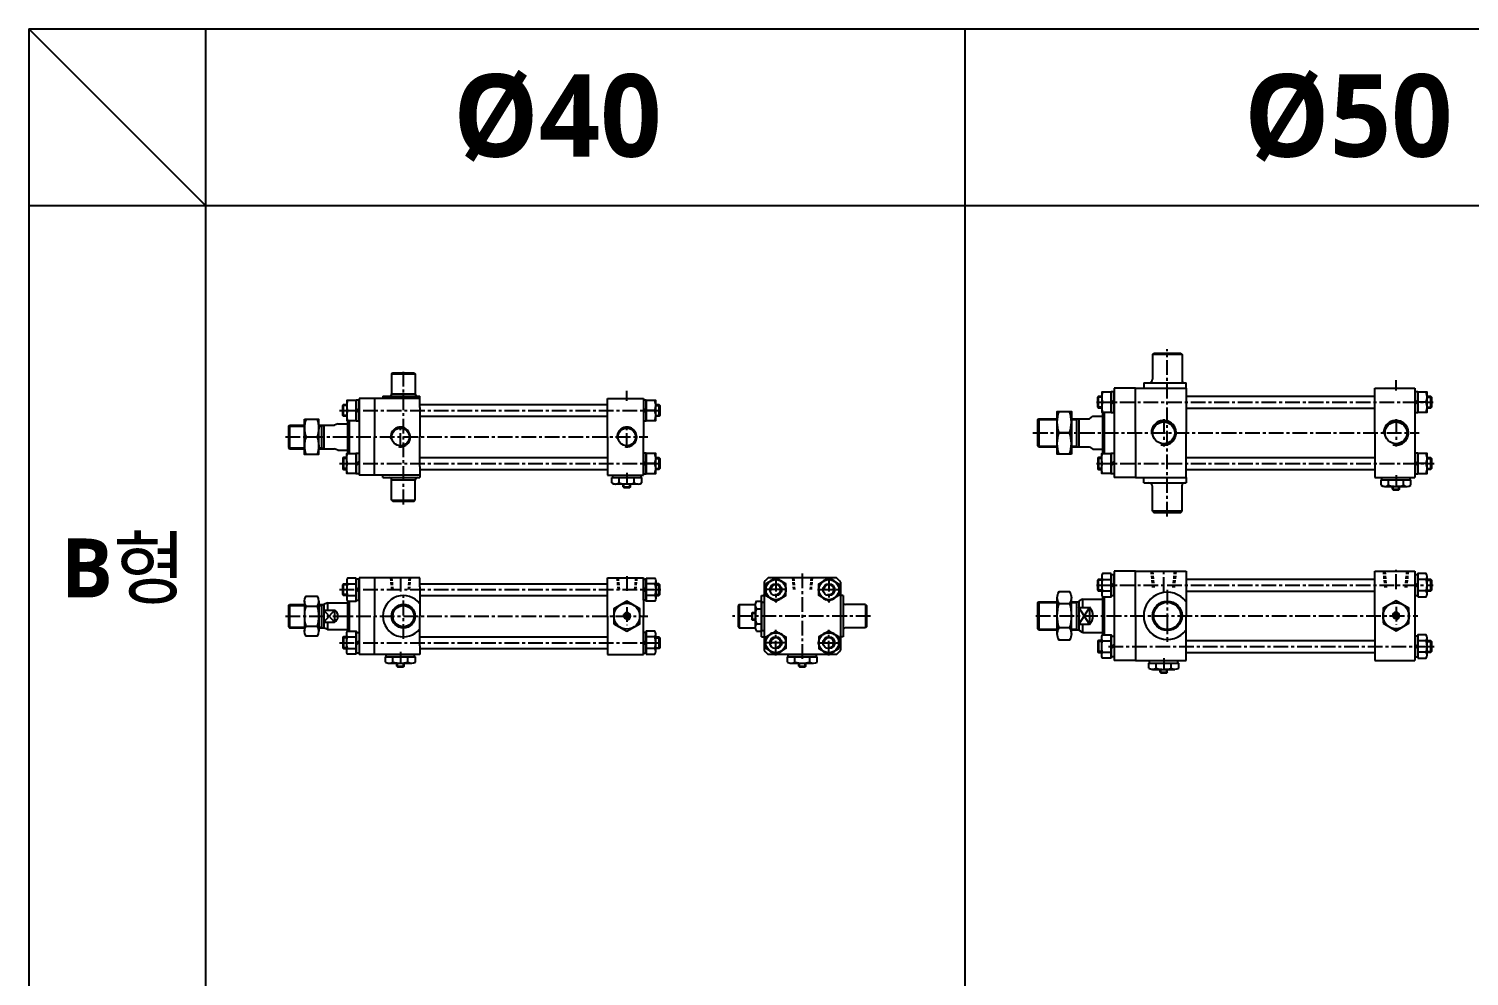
# Model space of a CAD drawing. Extents: x -819 to 4840, y 0 to 3452.
# Drawn here: x 0 to 1222, y 2649 to 3452 of the extents above; entities that cross this region are included whole.
import ezdxf

# ---------------------------------------------------------------- set-up
doc = ezdxf.new("R2010")
doc.units = 0
doc.header["$LTSCALE"] = 10
doc.header["$MEASUREMENT"] = 0
doc.linetypes.add('CENTER', pattern=[2, 1.25, -0.25, 0.25, -0.25])
doc.linetypes.add('HIDDEN', pattern=[0.375, 0.25, -0.125])
doc.layers.get('0').update_dxf_attribs({"linetype": 'CONTINUOUS'})
for name, color, linetype in [('CENTER', 1, 'CENTER'), ('DIM', 2, 'CONTINUOUS'), ('ML', 7, 'CONTINUOUS'), ('THIN', 3, 'CONTINUOUS')]:
    doc.layers.add(name, color=color, linetype=linetype)
doc.styles.add('문자', font='romans.shx')

msp = doc.modelspace()

# ---------------------------------------------------------------- linework, layer by layer
for p, q in [((0, 3452.3), (0, 1845.5)), ((0, 3452.3), (4840.2, 3452.3)), ((150, 3302.3), (0, 3452.3)), ((150, 1845.5), (150, 3452.3)), ((794, 1845.5), (794, 3452.3)), ((4840.2, 3302.3), (0, 3302.3)), ((504.2, 3063.8), (504.7, 3063.3)), ((504.2, 3063.8), (510.2, 3063.8)), ((504.7, 3063.3), (509.7, 3063.3)), ((510.2, 3063.8), (509.7, 3063.3)), ((1156.5, 3061.8), (1157, 3061.3)), ((1156.5, 3061.8), (1162.5, 3061.8)), ((1157, 3061.3), (1162, 3061.3)), ((1162.5, 3061.8), (1162, 3061.3)), ((613.6, 2957.2), (613.1, 2956.7)), ((613.1, 2956.7), (613.1, 2951.7)), ((613.6, 2957.2), (613.6, 2951.2)), ((613.6, 2951.2), (613.1, 2951.7)), ((312.2, 2911.8), (312.7, 2911.3)), ((312.2, 2911.8), (318.2, 2911.8)), ((312.7, 2911.3), (317.7, 2911.3)), ((318.2, 2911.8), (317.7, 2911.3)), ((653, 2911.8), (653.5, 2911.3)), ((653, 2911.8), (659, 2911.8)), ((653.5, 2911.3), (658.5, 2911.3)), ((659, 2911.8), (658.5, 2911.3)), ((959.5, 2906.6), (960, 2906.1)), ((959.5, 2906.6), (965.5, 2906.6)), ((960, 2906.1), (965, 2906.1)), ((965.5, 2906.6), (965, 2906.1))]:
    msp.add_line(p, q)
at = {"color": 7, "linetype": 'Continuous'}
for p, q in [((494.5, 3067.3), (494.5, 3071.7)), ((494.5, 3071.7), (507.2, 3071.7)), ((495.2, 3073.7), (519.2, 3073.7)), ((495.2, 3071.7), (495.2, 3073.7)), ((497.6, 3066.3), (516.7, 3066.3)), ((500.8, 3067.3), (500.8, 3071.7)), ((504.2, 3063.8), (504.2, 3066.3)), ((507.2, 3071.7), (519.9, 3071.7)), ((510.2, 3063.8), (510.2, 3066.3)), ((513.5, 3067.3), (513.5, 3071.7)), ((519.2, 3071.7), (519.2, 3073.7)), ((519.9, 3067.3), (519.9, 3071.7)), ((1146.8, 3065.3), (1146.8, 3069.7)), ((1146.8, 3069.7), (1159.5, 3069.7)), ((1147.5, 3071.7), (1171.5, 3071.7)), ((1147.5, 3069.7), (1147.5, 3071.7)), ((1153.1, 3065.3), (1153.1, 3069.7)), ((1159.5, 3069.7), (1172.2, 3069.7)), ((1165.8, 3065.3), (1165.8, 3069.7)), ((1171.5, 3069.7), (1171.5, 3071.7)), ((1172.2, 3065.3), (1172.2, 3069.7)), ((1150, 3064.3), (1169, 3064.3)), ((1156.5, 3061.8), (1156.5, 3064.3)), ((1162.5, 3061.8), (1162.5, 3064.3)), ((613.6, 2957.2), (616.1, 2957.2)), ((616.1, 2963.7), (616.1, 2944.7)), ((617.1, 2966.9), (621.5, 2966.9)), ((617.1, 2960.5), (621.5, 2960.5)), ((621.5, 2966.9), (621.5, 2954.2)), ((621.5, 2966.2), (623.5, 2966.2)), ((623.5, 2966.2), (623.5, 2942.2)), ((613.6, 2951.2), (616.1, 2951.2)), ((617.1, 2947.8), (621.5, 2947.8)), ((621.5, 2954.2), (621.5, 2941.5)), ((617.1, 2941.5), (621.5, 2941.5)), ((621.5, 2942.2), (623.5, 2942.2)), ((302.5, 2915.3), (302.5, 2919.7)), ((302.5, 2919.7), (315.2, 2919.7)), ((303.2, 2921.7), (327.2, 2921.7)), ((303.2, 2919.7), (303.2, 2921.7)), ((308.8, 2915.3), (308.8, 2919.7)), ((315.2, 2919.7), (327.9, 2919.7)), ((321.5, 2915.3), (321.5, 2919.7)), ((327.2, 2919.7), (327.2, 2921.7)), ((327.9, 2915.3), (327.9, 2919.7)), ((643.3, 2915.3), (643.3, 2919.7)), ((643.3, 2919.7), (656, 2919.7)), ((644, 2921.7), (668, 2921.7)), ((644, 2919.7), (644, 2921.7)), ((649.6, 2915.3), (649.6, 2919.7)), ((656, 2919.7), (668.7, 2919.7)), ((662.3, 2915.3), (662.3, 2919.7)), ((668, 2919.7), (668, 2921.7)), ((668.7, 2915.3), (668.7, 2919.7)), ((305.6, 2914.3), (324.7, 2914.3)), ((312.2, 2911.8), (312.2, 2914.3)), ((318.2, 2911.8), (318.2, 2914.3)), ((646.5, 2914.3), (665.5, 2914.3)), ((653, 2911.8), (653, 2914.3)), ((659, 2911.8), (659, 2914.3)), ((949.8, 2910.1), (949.8, 2914.5)), ((949.8, 2914.5), (962.5, 2914.5)), ((950.5, 2916.5), (974.5, 2916.5)), ((950.5, 2914.5), (950.5, 2916.5)), ((953, 2909.1), (972, 2909.1)), ((956.1, 2910.1), (956.1, 2914.5)), ((959.5, 2906.6), (959.5, 2909.1)), ((962.5, 2914.5), (975.2, 2914.5)), ((965.5, 2906.6), (965.5, 2909.1)), ((968.8, 2910.1), (968.8, 2914.5)), ((974.5, 2914.5), (974.5, 2916.5)), ((975.2, 2910.1), (975.2, 2914.5))]:
    msp.add_line(p, q, dxfattribs=at)
for points in [[(496.2, 2947.8), (507.2, 2941.5), (518.2, 2947.8), (518.2, 2960.5), (507.2, 2966.9), (496.2, 2960.5)], [(1148.5, 2948.2), (1159.5, 2941.8), (1170.5, 2948.2), (1170.5, 2960.9), (1159.5, 2967.2), (1148.5, 2960.9)], [(506.3, 2955.7), (505.4, 2954.2), (506.3, 2952.7), (508, 2952.7), (508.9, 2954.2), (508, 2955.7)], [(1158.6, 2956), (1157.8, 2954.5), (1158.6, 2953), (1160.3, 2953), (1161.2, 2954.5), (1160.3, 2956)]]:
    msp.add_lwpolyline(points, close=True, dxfattribs=at)
for centre, radius in [((507.2, 2954.2), 11), ((507.2, 2954.2), 2.5), ((1159.5, 2954.5), 11), ((1159.5, 2954.5), 2.5)]:
    msp.add_circle(centre, radius, dxfattribs=at)
for centre, radius, start, end in [((497.6, 3071.9), 5.62, 235.6158, 270), ((497.6, 3071.9), 5.62, 235.6158, 304.3842), ((507.2, 3087.3), 21, 252.412, 270), ((507.2, 3087.3), 21, 270, 287.588), ((516.7, 3071.9), 5.62, 235.6158, 304.3842), ((1150, 3069.9), 5.62, 235.6158, 270), ((1150, 3069.9), 5.62, 235.6158, 304.3842), ((1159.5, 3085.3), 21, 252.412, 270), ((1159.5, 3085.3), 21, 270, 287.588), ((1169, 3069.9), 5.62, 235.6158, 304.3842), ((621.7, 2963.7), 5.62, 145.6158, 180), ((621.7, 2963.7), 5.62, 145.6158, 214.3842), ((637.1, 2954.2), 21, 162.412, 180), ((637.1, 2954.2), 21, 180, 197.588), ((621.7, 2944.7), 5.62, 145.6158, 214.3842), ((305.6, 2919.9), 5.62, 235.6158, 270), ((305.6, 2919.9), 5.62, 235.6158, 304.3842), ((315.2, 2935.3), 21, 252.412, 270), ((315.2, 2935.3), 21, 270, 287.588), ((324.7, 2919.9), 5.62, 235.6158, 304.3842), ((646.5, 2919.9), 5.62, 235.6158, 270), ((646.5, 2919.9), 5.62, 235.6158, 304.3842), ((656, 2935.3), 21, 252.412, 270), ((656, 2935.3), 21, 270, 287.588), ((665.5, 2919.9), 5.62, 235.6158, 304.3842), ((953, 2914.8), 5.62, 235.6158, 270), ((953, 2914.8), 5.62, 235.6158, 304.3842), ((962.5, 2930.1), 21, 252.412, 270), ((962.5, 2930.1), 21, 270, 287.588), ((972, 2914.8), 5.62, 235.6158, 304.3842)]:
    msp.add_arc(centre, radius, start, end, dxfattribs=at)
at = {"layer": 'CENTER'}
for p, q in [((633.5, 2987.6), (633.5, 2965.8)), ((678.5, 2987.6), (678.5, 2965.8)), ((642.9, 2976.7), (624, 2976.7)), ((669, 2976.7), (687.9, 2976.7)), ((633.5, 2920.8), (633.5, 2942.6)), ((678.5, 2920.8), (678.5, 2942.6)), ((642.9, 2931.7), (624, 2931.7)), ((669, 2931.7), (687.9, 2931.7))]:
    msp.add_line(p, q, dxfattribs=at)
at = {"layer": 'DIM'}
for p, q in [((504.7, 3063.3), (504.7, 3066.3)), ((509.7, 3063.3), (509.7, 3066.3)), ((1157, 3061.3), (1157, 3064.3)), ((1162, 3061.3), (1162, 3064.3)), ((613.1, 2956.7), (616.1, 2956.7)), ((613.1, 2951.7), (616.1, 2951.7)), ((312.7, 2911.3), (312.7, 2914.3)), ((317.7, 2911.3), (317.7, 2914.3)), ((653.5, 2911.3), (653.5, 2914.3)), ((658.5, 2911.3), (658.5, 2914.3)), ((960, 2906.1), (960, 2909.1)), ((965, 2906.1), (965, 2909.1))]:
    msp.add_line(p, q, dxfattribs=at)
for centre in [(507.2, 2954.2), (1159.5, 2954.5)]:
    msp.add_arc(centre, 3, 270, 180, dxfattribs=at)
at = {"layer": 'ML'}
for p, q in [((953, 3176.2), (954, 3177.2)), ((953, 3176.2), (953, 3155.2)), ((978, 3176.2), (953, 3176.2)), ((977, 3177.2), (978, 3176.2)), ((978, 3176.2), (978, 3154.2)), ((307.7, 3159.7), (308.7, 3160.7)), ((307.7, 3159.7), (307.7, 3142.7)), ((307.7, 3159.7), (327.7, 3159.7)), ((326.7, 3160.7), (327.7, 3159.7)), ((327.7, 3159.7), (327.7, 3142.7)), ((945.5, 3152.2), (945.5, 3147.7)), ((981.5, 3147.7), (981.5, 3152.2)), ((300.2, 3140.7), (300.2, 3138.7)), ((307.7, 3142.7), (327.7, 3142.7)), ((331.7, 3138.7), (331.7, 3140.7)), ((907.3, 3130.7), (907.3, 3140.7)), ((920.5, 3147.7), (920.5, 3071.7)), ((938.5, 3147.7), (920.5, 3147.7)), ((938.5, 3109.7), (938.5, 3147.7)), ((938.5, 3147.7), (981.5, 3147.7)), ((981.5, 3147.7), (981.5, 3109.7)), ((1141.5, 3109.7), (1141.5, 3147.7)), ((1141.5, 3147.7), (1175.5, 3147.7)), ((1175.5, 3147.7), (1175.5, 3071.7)), ((1188.7, 3140.7), (1188.7, 3130.7)), ((267, 3123.7), (267, 3133.7)), ((270.4, 3128.7), (277.7, 3128.7)), ((277.7, 3130.6), (280.2, 3128.1)), ((277.7, 3129.2), (280.2, 3126.7)), ((280.2, 3138.7), (280.2, 3073.7)), ((293.2, 3138.7), (280.2, 3138.7)), ((331.7, 3138.7), (293.2, 3138.7)), ((293.2, 3138.7), (293.2, 3106.2)), ((331.7, 3131.2), (331.7, 3138.7)), ((331.7, 3131.2), (331.7, 3106.2)), ((490.7, 3106.2), (490.7, 3138.7)), ((490.7, 3138.7), (521.2, 3138.7)), ((521.2, 3138.7), (521.2, 3106.2)), ((523.7, 3128.1), (521.2, 3130.6)), ((523.7, 3126.7), (521.2, 3129.2)), ((530.9, 3128.7), (523.7, 3128.7)), ((534.4, 3133.7), (534.4, 3123.7)), ((910.7, 3135.7), (918, 3135.7)), ((918, 3137.6), (920.5, 3135.1)), ((918, 3136.2), (920.5, 3133.7)), ((1178, 3135.1), (1175.5, 3137.6)), ((1178, 3133.7), (1175.5, 3136.2)), ((1185.2, 3135.7), (1178, 3135.7)), ((221.2, 3116.2), (221.2, 3096.2)), ((248.2, 3116.2), (248.2, 3096.2)), ((250.2, 3116.2), (250.2, 3096.2)), ((262.2, 3117.4), (259.2, 3116.2)), ((270.2, 3120.2), (270.2, 3092.2)), ((271.7, 3120.2), (271.7, 3092.2)), ((855.5, 3120.7), (856.5, 3121.7)), ((855.5, 3120.7), (855.5, 3098.7)), ((856.5, 3121.7), (856.5, 3097.7)), ((888.5, 3121.7), (888.5, 3097.7)), ((890.5, 3121.7), (890.5, 3097.7)), ((890.5, 3121.7), (899.5, 3121.7)), ((899.5, 3121.7), (902.5, 3123.7)), ((910.5, 3127.2), (910.5, 3092.2)), ((912, 3127.2), (912, 3092.2)), ((233.8, 3106.2), (244.5, 3106.2)), ((293.2, 3073.7), (293.2, 3106.2)), ((331.7, 3081.2), (331.7, 3106.2)), ((490.7, 3106.2), (490.7, 3073.7)), ((521.2, 3073.7), (521.2, 3106.2)), ((882.6, 3109.7), (873.8, 3109.7)), ((938.5, 3109.7), (938.5, 3071.7)), ((981.5, 3071.7), (981.5, 3109.7)), ((1141.5, 3109.7), (1141.5, 3071.7)), ((262.2, 3095), (259.2, 3096.2)), ((855.5, 3098.7), (856.5, 3097.7)), ((899.5, 3097.7), (902.5, 3095.7)), ((267, 3088.7), (267, 3078.7)), ((270.4, 3083.7), (277.7, 3083.7)), ((277.7, 3083.1), (280.2, 3085.6)), ((277.7, 3081.7), (280.2, 3084.2)), ((331.7, 3081.2), (331.7, 3073.7)), ((523.7, 3083.1), (521.2, 3085.6)), ((523.7, 3081.7), (521.2, 3084.2)), ((530.9, 3083.7), (523.7, 3083.7)), ((534.4, 3088.7), (534.4, 3078.7)), ((907.3, 3088.7), (907.3, 3078.7)), ((910.7, 3083.7), (918, 3083.7)), ((918, 3083.1), (920.5, 3085.6)), ((918, 3081.7), (920.5, 3084.2)), ((1178, 3083.1), (1175.5, 3085.6)), ((1178, 3081.7), (1175.5, 3084.2)), ((1185.2, 3083.7), (1178, 3083.7)), ((1188.7, 3088.7), (1188.7, 3078.7)), ((293.2, 3073.7), (280.2, 3073.7)), ((331.7, 3073.7), (293.2, 3073.7)), ((300.2, 3071.7), (300.2, 3073.7)), ((307.7, 3052.7), (307.7, 3069.7)), ((307.7, 3069.7), (327.7, 3069.7)), ((327.7, 3052.7), (327.7, 3069.7)), ((331.7, 3073.7), (331.7, 3071.7)), ((490.7, 3073.7), (521.2, 3073.7)), ((938.5, 3071.7), (920.5, 3071.7)), ((938.5, 3071.7), (981.5, 3071.7)), ((945.5, 3067.2), (945.5, 3071.7)), ((981.5, 3071.7), (981.5, 3067.2)), ((1141.5, 3071.7), (1175.5, 3071.7)), ((953, 3043.2), (953, 3064.2)), ((978, 3043.2), (978, 3065.2)), ((307.7, 3052.7), (308.7, 3051.7)), ((307.7, 3052.7), (327.7, 3052.7)), ((326.7, 3051.7), (327.7, 3052.7)), ((953, 3043.2), (954, 3042.2)), ((978, 3043.2), (953, 3043.2)), ((977, 3042.2), (978, 3043.2)), ((267, 2971.7), (267, 2981.7)), ((269.7, 2984.1), (269.7, 2969.3)), ((270.4, 2981.6), (277.7, 2981.6)), ((293.2, 2986.7), (280.2, 2986.7)), ((280.2, 2986.7), (280.2, 2921.7)), ((293.2, 2986.7), (293.2, 2954.2)), ((331.7, 2986.7), (293.2, 2986.7)), ((331.7, 2979.2), (331.7, 2986.7)), ((490.7, 2986.7), (521.2, 2986.7)), ((490.7, 2954.2), (490.7, 2986.7)), ((521.2, 2986.7), (521.2, 2954.2)), ((530.9, 2981.6), (523.7, 2981.6)), ((531.7, 2984.1), (531.7, 2969.3)), ((534.4, 2971.7), (534.4, 2981.7)), ((623.5, 2983.1), (623.5, 2925.3)), ((684.9, 2986.7), (627.1, 2986.7)), ((688.5, 2983.1), (688.5, 2925.3)), ((907.3, 2975.5), (907.3, 2985.5)), ((910, 2987.9), (910, 2973.2)), ((910.7, 2985.4), (918, 2985.4)), ((918, 2982.5), (920.5, 2980)), ((918, 2981.1), (920.5, 2978.6)), ((938.5, 2992.5), (920.5, 2992.5)), ((920.5, 2992.5), (920.5, 2916.5)), ((938.5, 2992.5), (981.5, 2992.5)), ((938.5, 2954.5), (938.5, 2992.5)), ((981.5, 2992.5), (981.5, 2954.5)), ((1141.5, 2954.5), (1141.5, 2992.5)), ((1141.5, 2992.5), (1175.5, 2992.5)), ((1175.5, 2992.5), (1175.5, 2916.5)), ((1178, 2980), (1175.5, 2982.5)), ((1178, 2978.6), (1175.5, 2981.1)), ((1185.2, 2985.4), (1178, 2985.4)), ((1186, 2973.2), (1186, 2987.9)), ((1188.7, 2985.5), (1188.7, 2975.5)), ((270.4, 2971.8), (277.7, 2971.8)), ((277.7, 2978.7), (280.2, 2976.2)), ((277.7, 2977.2), (280.2, 2974.7)), ((331.7, 2979.2), (331.7, 2954.2)), ((523.7, 2978.7), (521.2, 2976.2)), ((523.7, 2977.2), (521.2, 2974.7)), ((530.9, 2971.8), (523.7, 2971.8)), ((621.5, 2936.7), (621.5, 2971.7)), ((621.5, 2971.7), (623, 2971.7)), ((690.5, 2971.7), (689, 2971.7)), ((690.5, 2971.7), (690.5, 2936.7)), ((872.2, 2939.2), (872.2, 2969.9)), ((884.2, 2939.2), (884.2, 2969.9)), ((893.5, 2968.5), (890.5, 2966.8)), ((893.5, 2968.5), (893.5, 2961.7)), ((910.5, 2971.1), (910.5, 2937.9)), ((910.7, 2975.6), (918, 2975.6)), ((912, 2970.7), (912, 2938.3)), ((1185.2, 2975.6), (1178, 2975.6)), ((221.2, 2964.2), (221.2, 2944.2)), ((233.9, 2966.9), (233.9, 2941.4)), ((235.2, 2962.7), (244.5, 2962.7)), ((245.9, 2966.9), (245.9, 2941.4)), ((248.2, 2964.2), (248.2, 2944.2)), ((253.2, 2965.4), (250.2, 2964.2)), ((250.2, 2964.2), (250.2, 2944.2)), ((250.2, 2959.2), (259.5, 2959.2)), ((253.2, 2965.4), (253.2, 2959.2)), ((259.2, 2959.2), (259.2, 2949.2)), ((270.2, 2967.3), (270.2, 2941.1)), ((271.7, 2966.9), (271.7, 2941.5)), ((602.5, 2964.2), (601.5, 2963.2)), ((601.5, 2963.2), (601.5, 2945.2)), ((602.5, 2964.2), (602.5, 2944.2)), ((602.5, 2964.2), (616.1, 2964.2)), ((709.5, 2964.2), (692.5, 2964.2)), ((709.5, 2964.2), (709.5, 2944.2)), ((709.5, 2964.2), (710.5, 2963.2)), ((710.5, 2963.2), (710.5, 2945.2)), ((855.5, 2965.5), (856.5, 2966.5)), ((855.5, 2965.5), (855.5, 2943.5)), ((856.5, 2966.5), (856.5, 2942.5)), ((882.6, 2964.8), (873.8, 2964.8)), ((888.5, 2966.5), (888.5, 2942.5)), ((890.5, 2966.8), (890.5, 2942.3)), ((890.5, 2961.7), (899.5, 2961.7)), ((899.5, 2961.7), (899.5, 2947.3)), ((235.2, 2945.7), (244.5, 2945.7)), ((250.2, 2949.2), (259.2, 2949.2)), ((253.2, 2943), (250.2, 2944.2)), ((253.2, 2949.2), (253.2, 2943)), ((293.2, 2921.7), (293.2, 2954.2)), ((331.7, 2929.2), (331.7, 2954.2)), ((490.7, 2954.2), (490.7, 2921.7)), ((521.2, 2921.7), (521.2, 2954.2)), ((601.5, 2945.2), (602.5, 2944.2)), ((602.5, 2944.2), (616.1, 2944.2)), ((709.5, 2944.2), (692.5, 2944.2)), ((710.5, 2945.2), (709.5, 2944.2)), ((882.6, 2944.3), (873.8, 2944.3)), ((890.5, 2947.3), (899.5, 2947.3)), ((893.5, 2947.3), (893.5, 2940.5)), ((938.5, 2954.5), (938.5, 2916.5)), ((981.5, 2916.5), (981.5, 2954.5)), ((1141.5, 2954.5), (1141.5, 2916.5)), ((267, 2936.7), (267, 2926.7)), ((269.7, 2924.3), (269.7, 2939.1)), ((270.4, 2936.6), (277.7, 2936.6)), ((277.7, 2931.2), (280.2, 2933.7)), ((277.7, 2929.7), (280.2, 2932.2)), ((523.7, 2931.2), (521.2, 2933.7)), ((523.7, 2929.7), (521.2, 2932.2)), ((530.9, 2936.6), (523.7, 2936.6)), ((531.7, 2924.3), (531.7, 2939.1)), ((534.4, 2936.7), (534.4, 2926.7)), ((621.5, 2936.7), (623, 2936.7)), ((690.5, 2936.7), (689, 2936.7)), ((855.5, 2943.5), (856.5, 2942.5)), ((893.5, 2940.5), (890.5, 2942.3)), ((907.3, 2933.5), (907.3, 2923.5)), ((910, 2921.2), (910, 2935.9)), ((910.7, 2933.4), (918, 2933.4)), ((1185.2, 2933.4), (1178, 2933.4)), ((1186, 2921.2), (1186, 2935.9)), ((1188.7, 2933.5), (1188.7, 2923.5)), ((270.4, 2926.8), (277.7, 2926.8)), ((293.2, 2921.7), (280.2, 2921.7)), ((331.7, 2921.7), (293.2, 2921.7)), ((331.7, 2929.2), (331.7, 2921.7)), ((490.7, 2921.7), (521.2, 2921.7)), ((530.9, 2926.8), (523.7, 2926.8)), ((684.9, 2921.7), (627.1, 2921.7)), ((910.7, 2923.6), (918, 2923.6)), ((918, 2928), (920.5, 2930.5)), ((918, 2926.6), (920.5, 2929.1)), ((1178, 2928), (1175.5, 2930.5)), ((1178, 2926.6), (1175.5, 2929.1)), ((1185.2, 2923.6), (1178, 2923.6)), ((938.5, 2916.5), (920.5, 2916.5)), ((938.5, 2916.5), (981.5, 2916.5)), ((1141.5, 2916.5), (1175.5, 2916.5))]:
    msp.add_line(p, q, dxfattribs=at)
at = {"layer": 'ML', "color": 7, "linetype": 'Continuous'}
for p, q in [((954, 3177.2), (977, 3177.2)), ((308.7, 3160.7), (326.7, 3160.7)), ((945.5, 3152.2), (981.5, 3152.2)), ((300.2, 3140.7), (331.7, 3140.7)), ((981.5, 3140.7), (1141.5, 3140.7)), ((331.7, 3133.7), (490.7, 3133.7)), ((981.5, 3130.7), (1141.5, 3130.7)), ((220.2, 3115.2), (221.2, 3116.2)), ((220.2, 3115.2), (220.2, 3097.2)), ((221.2, 3116.2), (233.8, 3116.2)), ((245.8, 3116.2), (250.2, 3116.2)), ((250.2, 3116.2), (259.2, 3116.2)), ((262.2, 3117.4), (270.2, 3117.4)), ((331.7, 3123.7), (490.7, 3123.7)), ((856.5, 3121.7), (872.2, 3121.7)), ((884.2, 3121.7), (890.5, 3121.7)), ((902.5, 3123.7), (910.5, 3123.7)), ((220.2, 3097.2), (221.2, 3096.2)), ((221.2, 3096.2), (233.8, 3096.2)), ((245.8, 3096.2), (250.2, 3096.2)), ((250.2, 3096.2), (259.2, 3096.2)), ((262.2, 3095), (270.2, 3095)), ((856.5, 3097.7), (872.2, 3097.7)), ((884.2, 3097.7), (890.5, 3097.7)), ((890.5, 3097.7), (899.5, 3097.7)), ((902.5, 3095.7), (910.5, 3095.7)), ((331.7, 3088.7), (490.7, 3088.7)), ((331.7, 3078.7), (490.7, 3078.7)), ((981.5, 3088.7), (1141.5, 3088.7)), ((981.5, 3078.7), (1141.5, 3078.7)), ((300.2, 3071.7), (331.7, 3071.7)), ((945.5, 3067.2), (981.5, 3067.2)), ((308.7, 3051.7), (326.7, 3051.7)), ((954, 3042.2), (977, 3042.2)), ((331.7, 2981.7), (490.7, 2981.7)), ((981.5, 2985.5), (1141.5, 2985.5)), ((331.7, 2971.7), (490.7, 2971.7)), ((893.5, 2968.5), (910.5, 2968.5)), ((981.5, 2975.5), (1141.5, 2975.5)), ((220.2, 2963.2), (221.2, 2964.2)), ((220.2, 2963.2), (220.2, 2945.2)), ((221.2, 2964.2), (233.9, 2964.2)), ((245.9, 2964.2), (250.2, 2964.2)), ((253.2, 2965.4), (270.2, 2965.4)), ((856.5, 2966.5), (872.2, 2966.5)), ((884.2, 2966.5), (890.5, 2966.5)), ((220.2, 2945.2), (221.2, 2944.2)), ((221.2, 2944.2), (233.9, 2944.2)), ((245.9, 2944.2), (250.2, 2944.2)), ((253.2, 2943), (270.2, 2943)), ((331.7, 2936.7), (490.7, 2936.7)), ((856.5, 2942.5), (872.2, 2942.5)), ((884.2, 2942.5), (890.5, 2942.5)), ((893.5, 2940.5), (910.5, 2940.5)), ((981.5, 2933.5), (1141.5, 2933.5)), ((331.7, 2926.7), (490.7, 2926.7)), ((981.5, 2923.5), (1141.5, 2923.5))]:
    msp.add_line(p, q, dxfattribs=at)
at = {"layer": 'ML', "color": 1, "linetype": 'CENTER'}
for p, q in [((965.5, 3038.8), (965.5, 3180.5)), ((317.7, 3049), (317.7, 3161.8)), ((1159.5, 3145.7), (1159.5, 3154.4)), ((507.2, 3136.7), (507.2, 3145.4)), ((263.5, 3128.7), (537.6, 3128.7)), ((905.4, 3135.7), (1191.1, 3135.7)), ((315.2, 3097), (315.2, 3115.3)), ((507.2, 3097), (507.2, 3115.3)), ((962.5, 3121.2), (962.5, 3098.1)), ((1159.5, 3121.2), (1159.5, 3098.1)), ((217.7, 3106.2), (525.1, 3106.2)), ((851.6, 3109.7), (1179.1, 3109.7)), ((263.5, 3083.7), (537.6, 3083.7)), ((905.6, 3083.7), (1191.9, 3083.7)), ((507.2, 3075.9), (507.2, 3065.5)), ((1159.5, 3073.9), (1159.5, 3063.5)), ((962.5, 2974.7), (962.5, 2993.4)), ((1159.5, 2977.2), (1159.5, 2993.4)), ((315.2, 2987.6), (315.2, 2975)), ((507.2, 2988.1), (507.2, 2974.6)), ((656, 2990.4), (656, 2917.9)), ((263.5, 2976.7), (537.6, 2976.7)), ((317.7, 2934.9), (317.7, 2973.4)), ((905.4, 2980.5), (1191.1, 2980.5)), ((965.5, 2976.5), (965.5, 2932.5)), ((507.2, 2961.9), (507.2, 2946.5)), ((1159.5, 2962.2), (1159.5, 2946.8)), ((217.7, 2954.2), (525.1, 2954.2)), ((713.9, 2954.2), (596.9, 2954.2)), ((854.1, 2954.5), (1177.9, 2954.5)), ((263.5, 2931.7), (537.6, 2931.7)), ((315.2, 2923.9), (315.2, 2913.5)), ((915.6, 2928.5), (1191.9, 2928.5)), ((962.5, 2918.7), (962.5, 2908.4))]:
    msp.add_line(p, q, dxfattribs=at)
at = {"layer": 'ML', "color": 2, "linetype": 'Continuous'}
for p, q in [((220.4, 3115.4), (233.8, 3115.4)), ((245.8, 3115.4), (248.2, 3115.4)), ((855.7, 3120.9), (872.2, 3120.9)), ((884.2, 3120.9), (888.5, 3120.9)), ((220.4, 3096.9), (233.8, 3096.9)), ((245.8, 3096.9), (248.2, 3096.9)), ((855.7, 3098.4), (872.2, 3098.4)), ((884.2, 3098.4), (888.5, 3098.4)), ((220.4, 2963.4), (233.9, 2963.4)), ((245.9, 2963.4), (248.2, 2963.4)), ((855.7, 2965.8), (872.2, 2965.8)), ((884.2, 2965.8), (888.5, 2965.8)), ((220.4, 2944.9), (233.9, 2944.9)), ((245.9, 2944.9), (248.2, 2944.9)), ((855.7, 2943.3), (872.2, 2943.3)), ((884.2, 2943.3), (888.5, 2943.3))]:
    msp.add_line(p, q, dxfattribs=at)
at = {"layer": 'ML', "color": 2}
for p, q in [((248.2, 3115.4), (249.5, 3116.2)), ((888.5, 3120.9), (889.8, 3121.7)), ((248.2, 3096.9), (249.5, 3096.2)), ((888.5, 3098.4), (889.8, 3097.7)), ((248.2, 2963.4), (249.5, 2964.2)), ((259.2, 2959.2), (250.2, 2949.2)), ((259.2, 2949.2), (250.2, 2959.2)), ((888.5, 2965.8), (889.8, 2966.5)), ((899.5, 2961.7), (890.5, 2947.3)), ((899.5, 2947.3), (890.5, 2961.7)), ((248.2, 2944.9), (249.5, 2944.2)), ((888.5, 2943.3), (889.8, 2942.5))]:
    msp.add_line(p, q, dxfattribs=at)
at = {"layer": 'ML', "color": 6, "linetype": 'HIDDEN'}
for p, q in [((306.8, 2986.7), (307.7, 2976.7)), ((307.7, 2986.7), (308.6, 2976.7)), ((322.6, 2986.7), (321.8, 2976.7)), ((323.5, 2986.7), (322.6, 2976.7)), ((498.8, 2986.7), (499.7, 2976.7)), ((499.7, 2986.7), (500.6, 2976.7)), ((514.6, 2986.7), (513.8, 2976.7)), ((515.5, 2986.7), (514.6, 2976.7)), ((647.7, 2986.7), (648.5, 2976.7)), ((648.5, 2986.7), (649.4, 2976.7)), ((663.5, 2986.7), (662.6, 2976.7)), ((664.3, 2986.7), (663.4, 2976.7)), ((953.2, 2978.5), (952, 2992.5)), ((954.4, 2978.5), (953.2, 2992.5)), ((970.6, 2978.5), (971.8, 2992.5)), ((971.7, 2978.5), (973, 2992.5)), ((1150.2, 2978.5), (1149, 2992.5)), ((1151.4, 2978.5), (1150.2, 2992.5)), ((1167.6, 2978.5), (1168.8, 2992.5)), ((1168.7, 2978.5), (1170, 2992.5))]:
    msp.add_line(p, q, dxfattribs=at)
at = {"layer": 'ML'}
for points in [[(910, 3130.7), (907.3, 3130.7), (906.5, 3131.5), (906.5, 3139.9), (907.3, 3140.7), (910, 3140.7)], [(920.5, 3126.9), (920.5, 3144.5), (918, 3144.5), (918, 3126.9), (920.5, 3126.9)], [(1175.5, 3144.5), (1175.5, 3126.9), (1178, 3126.9), (1178, 3144.5), (1175.5, 3144.5)], [(1186, 3140.7), (1188.7, 3140.7), (1189.5, 3139.9), (1189.5, 3131.5), (1188.7, 3130.7), (1186, 3130.7)], [(269.7, 3123.7), (267, 3123.7), (266.2, 3124.5), (266.2, 3132.9), (267, 3133.7), (269.7, 3133.7)], [(280.2, 3119.9), (280.2, 3137.5), (277.7, 3137.5), (277.7, 3119.9), (280.2, 3119.9)], [(521.2, 3137.5), (521.2, 3119.9), (523.7, 3119.9), (523.7, 3137.5), (521.2, 3137.5)], [(531.7, 3133.7), (534.4, 3133.7), (535.2, 3132.9), (535.2, 3124.5), (534.4, 3123.7), (531.7, 3123.7)], [(280.2, 3092.5), (280.2, 3074.9), (277.7, 3074.9), (277.7, 3092.5), (280.2, 3092.5)], [(521.2, 3092.5), (521.2, 3074.9), (523.7, 3074.9), (523.7, 3092.5), (521.2, 3092.5)], [(920.5, 3092.5), (920.5, 3074.9), (918, 3074.9), (918, 3092.5), (920.5, 3092.5)], [(1175.5, 3092.5), (1175.5, 3074.9), (1178, 3074.9), (1178, 3092.5), (1175.5, 3092.5)], [(269.7, 3088.7), (267, 3088.7), (266.2, 3087.9), (266.2, 3079.5), (267, 3078.7), (269.7, 3078.7)], [(531.7, 3088.7), (534.4, 3088.7), (535.2, 3087.9), (535.2, 3079.5), (534.4, 3078.7), (531.7, 3078.7)], [(910, 3088.7), (907.3, 3088.7), (906.5, 3087.9), (906.5, 3079.5), (907.3, 3078.7), (910, 3078.7)], [(1186, 3088.7), (1188.7, 3088.7), (1189.5, 3087.9), (1189.5, 3079.5), (1188.7, 3078.7), (1186, 3078.7)], [(269.7, 2971.7), (267, 2971.7), (266.2, 2972.5), (266.2, 2980.9), (267, 2981.7), (269.7, 2981.7)], [(280.2, 2967.9), (280.2, 2985.5), (277.7, 2985.5), (277.7, 2967.9), (280.2, 2967.9)], [(521.2, 2967.9), (521.2, 2985.5), (523.7, 2985.5), (523.7, 2967.9), (521.2, 2967.9)], [(531.7, 2971.7), (534.4, 2971.7), (535.2, 2972.5), (535.2, 2980.9), (534.4, 2981.7), (531.7, 2981.7)], [(625, 2981.6), (625, 2971.8), (633.5, 2966.9), (642, 2971.8), (642, 2981.6), (633.5, 2986.5), (625, 2981.6)], [(687, 2981.6), (687, 2971.8), (678.5, 2966.9), (670, 2971.8), (670, 2981.6), (678.5, 2986.5), (687, 2981.6)], [(910, 2975.5), (907.3, 2975.5), (906.5, 2976.3), (906.5, 2984.7), (907.3, 2985.5), (910, 2985.5)], [(920.5, 2971.7), (920.5, 2989.3), (918, 2989.3), (918, 2971.7), (920.5, 2971.7)], [(1175.5, 2989.3), (1175.5, 2971.7), (1178, 2971.7), (1178, 2989.3), (1175.5, 2989.3)], [(1186, 2985.5), (1188.7, 2985.5), (1189.5, 2984.7), (1189.5, 2976.3), (1188.7, 2975.5), (1186, 2975.5)], [(269.7, 2936.7), (267, 2936.7), (266.2, 2935.9), (266.2, 2927.5), (267, 2926.7), (269.7, 2926.7)], [(280.2, 2940.5), (280.2, 2922.9), (277.7, 2922.9), (277.7, 2940.5), (280.2, 2940.5)], [(521.2, 2940.5), (521.2, 2922.9), (523.7, 2922.9), (523.7, 2940.5), (521.2, 2940.5)], [(531.7, 2936.7), (534.4, 2936.7), (535.2, 2935.9), (535.2, 2927.5), (534.4, 2926.7), (531.7, 2926.7)], [(625, 2926.8), (625, 2936.6), (633.5, 2941.5), (642, 2936.6), (642, 2926.8), (633.5, 2921.9), (625, 2926.8)], [(687, 2926.8), (687, 2936.6), (678.5, 2941.5), (670, 2936.6), (670, 2926.8), (678.5, 2921.9), (687, 2926.8)], [(910, 2933.5), (907.3, 2933.5), (906.5, 2932.7), (906.5, 2924.3), (907.3, 2923.5), (910, 2923.5)], [(920.5, 2937.3), (920.5, 2919.7), (918, 2919.7), (918, 2937.3), (920.5, 2937.3)], [(1175.5, 2937.3), (1175.5, 2919.7), (1178, 2919.7), (1178, 2937.3), (1175.5, 2937.3)], [(1186, 2933.5), (1188.7, 2933.5), (1189.5, 2932.7), (1189.5, 2924.3), (1188.7, 2923.5), (1186, 2923.5)]]:
    msp.add_lwpolyline(points, dxfattribs=at)
for points in [[(918, 3144.2), (910, 3144.2), (910, 3127.2), (918, 3127.2)], [(1178, 3127.2), (1186, 3127.2), (1186, 3144.2), (1178, 3144.2)], [(277.7, 3137.2), (269.7, 3137.2), (269.7, 3120.2), (277.7, 3120.2)], [(523.7, 3120.2), (531.7, 3120.2), (531.7, 3137.2), (523.7, 3137.2)], [(884.2, 3091.7), (872.2, 3091.7), (872.2, 3127.7), (884.2, 3127.7)], [(233.8, 3121.2), (245.8, 3121.2), (245.8, 3091.2), (233.8, 3091.2)], [(277.7, 3075.2), (269.7, 3075.2), (269.7, 3092.2), (277.7, 3092.2)], [(523.7, 3075.2), (531.7, 3075.2), (531.7, 3092.2), (523.7, 3092.2)], [(918, 3075.2), (910, 3075.2), (910, 3092.2), (918, 3092.2)], [(1178, 3075.2), (1186, 3075.2), (1186, 3092.2), (1178, 3092.2)]]:
    msp.add_lwpolyline(points, close=True, dxfattribs=at)
for points in [[(910.7, 3144.2, 0.178633), (910.7, 3135.7, 0.178633), (910.7, 3127.2)], [(1185.2, 3127.2, 0.178633), (1185.2, 3135.7, 0.178633), (1185.2, 3144.2)], [(270.4, 3137.2, 0.178633), (270.4, 3128.7, 0.178633), (270.4, 3120.2)], [(530.9, 3120.2, 0.178633), (530.9, 3128.7, 0.178633), (530.9, 3137.2)], [(873.8, 3091.7, -0.178633), (873.8, 3109.7, -0.178633), (873.8, 3127.7)], [(882.6, 3091.7, 0.178633), (882.6, 3109.7, 0.178633), (882.6, 3127.7)], [(235.1, 3121.2, 0.178633), (235.1, 3106.2, 0.178633), (235.1, 3091.2)], [(244.5, 3121.2, -0.178633), (244.5, 3106.2, -0.178633), (244.5, 3091.2)], [(270.4, 3075.2, -0.178633), (270.4, 3083.7, -0.178633), (270.4, 3092.2)], [(530.9, 3075.2, 0.178633), (530.9, 3083.7, 0.178633), (530.9, 3092.2)], [(910.7, 3075.2, -0.178633), (910.7, 3083.7, -0.178633), (910.7, 3092.2)], [(1185.2, 3075.2, 0.178633), (1185.2, 3083.7, 0.178633), (1185.2, 3092.2)], [(277.7, 2986.5), (270.4, 2986.5, 0.309401), (270.4, 2981.6, 0.154701), (270.4, 2971.8, 0.309401), (270.4, 2966.9), (277.7, 2966.9), (277.7, 2986.5)], [(523.7, 2986.5), (530.9, 2986.5, -0.309401), (530.9, 2981.6, -0.154701), (530.9, 2971.8, -0.309401), (530.9, 2966.9), (523.7, 2966.9), (523.7, 2986.5)], [(918, 2990.3), (910.7, 2990.3, 0.309401), (910.7, 2985.4, 0.154701), (910.7, 2975.6, 0.309401), (910.7, 2970.7), (918, 2970.7), (918, 2990.3)], [(1178, 2970.7), (1185.2, 2970.7, 0.309401), (1185.2, 2975.6, 0.154701), (1185.2, 2985.4, 0.309401), (1185.2, 2990.3), (1178, 2990.3), (1178, 2970.7)], [(235.2, 2962.7, -0.309401), (235.2, 2971.2), (244.5, 2971.2, -0.309401), (244.5, 2962.7, -0.154701), (244.5, 2945.7, -0.309401), (244.5, 2937.2), (235.2, 2937.2, -0.309401), (235.2, 2945.7, -0.154701), (235.2, 2962.7)], [(882.6, 2944.3, -0.309401), (882.6, 2934), (873.8, 2934, -0.309401), (873.8, 2944.3, -0.154701), (873.8, 2964.8, -0.309401), (873.8, 2975), (882.6, 2975, -0.309401), (882.6, 2964.8, -0.154701), (882.6, 2944.3, 0.178633)], [(277.7, 2921.9), (270.4, 2921.9, -0.309401), (270.4, 2926.8, -0.154701), (270.4, 2936.6, -0.309401), (270.4, 2941.5), (277.7, 2941.5), (277.7, 2921.9)], [(523.7, 2921.9), (530.9, 2921.9, 0.309401), (530.9, 2926.8, 0.154701), (530.9, 2936.6, 0.309401), (530.9, 2941.5), (523.7, 2941.5), (523.7, 2921.9)], [(918, 2918.7), (910.7, 2918.7, -0.309401), (910.7, 2923.6, -0.154701), (910.7, 2933.4, -0.309401), (910.7, 2938.3), (918, 2938.3), (918, 2918.7)], [(1178, 2918.7), (1185.2, 2918.7, 0.309401), (1185.2, 2923.6, 0.154701), (1185.2, 2933.4, 0.309401), (1185.2, 2938.3), (1178, 2938.3), (1178, 2918.7)]]:
    msp.add_lwpolyline(points, format="xyb", dxfattribs=at)
for centre, radius in [((962.5, 3109.7), 9.32), ((1159.5, 3109.7), 9.32), ((315.2, 3106.2), 7.48), ((507.2, 3106.2), 7.48), ((633.5, 2976.7), 8.5), ((633.5, 2976.7), 5), ((678.5, 2976.7), 8.5), ((678.5, 2976.7), 5), ((317.7, 2954.2), 10), ((317.7, 2954.2), 9), ((965.5, 2954.5), 12.5), ((965.5, 2954.5), 11.5), ((633.5, 2931.7), 8.5), ((633.5, 2931.7), 5), ((678.5, 2931.7), 8.5), ((678.5, 2931.7), 5)]:
    msp.add_circle(centre, radius, dxfattribs=at)
for centre, radius, start, end in [((950, 3155.2), 3, 270, 0), ((980, 3154.2), 2, 180, 270), ((305.7, 3142.7), 2, 270, 0), ((329.7, 3142.7), 2, 180, 270), ((305.7, 3069.7), 2, 0, 90), ((329.7, 3069.7), 2, 90, 180), ((950, 3064.2), 3, 0, 90), ((980, 3065.2), 2, 90, 180), ((656, 2954.2), 43.5, 131.6579, 138.3421), ((633.5, 2976.7), 8.8, 104.9963, 135.0037), ((633.5, 2976.7), 8.8, 44.9963, 75.0037), ((678.5, 2976.7), 8.8, 104.9963, 135.0037), ((678.5, 2976.7), 8.8, 44.9963, 75.0037), ((656, 2954.2), 43.5, 41.6579, 48.3421), ((317.7, 2954.2), 17.5, 36.8699, 323.1301), ((623, 2972.2), 0.5, 270, 0), ((633.5, 2976.7), 8.8, 164.9963, 195.0037), ((633.5, 2976.7), 8.8, 224.9963, 255.0037), ((633.5, 2976.7), 8.8, 284.9963, 315.0037), ((633.5, 2976.7), 8.8, 344.9963, 15.0037), ((678.5, 2976.7), 8.8, 164.9963, 195.0037), ((678.5, 2976.7), 8.8, 224.9963, 255.0037), ((678.5, 2976.7), 8.8, 284.9963, 315.0037), ((678.5, 2976.7), 8.8, 344.9963, 15.0037), ((689, 2972.2), 0.5, 180, 270), ((965.5, 2954.5), 20, 36.8699, 323.1301), ((256.3, 2954.3), 5.89, 299.364, 57.3312), ((692.5, 2966.2), 2, 180, 270), ((892.3, 2954.5), 10.2, 314.8229, 45.1771), ((692.5, 2942.2), 2, 90, 180), ((623, 2936.2), 0.5, 0, 90), ((633.5, 2931.7), 8.8, 164.9963, 195.0037), ((633.5, 2931.7), 8.8, 104.9963, 135.0037), ((633.5, 2931.7), 8.8, 44.9963, 75.0037), ((633.5, 2931.7), 8.8, 344.9963, 15.0037), ((678.5, 2931.7), 8.8, 164.9963, 195.0037), ((678.5, 2931.7), 8.8, 104.9963, 135.0037), ((678.5, 2931.7), 8.8, 44.9963, 75.0037), ((678.5, 2931.7), 8.8, 344.9963, 15.0037), ((689, 2936.2), 0.5, 90, 180), ((656, 2954.2), 43.5, 221.6579, 228.3421), ((633.5, 2931.7), 8.8, 224.9963, 255.0037), ((633.5, 2931.7), 8.8, 284.9963, 315.0037), ((678.5, 2931.7), 8.8, 224.9963, 255.0037), ((678.5, 2931.7), 8.8, 284.9963, 315.0037), ((656, 2954.2), 43.5, 311.6579, 318.3421)]:
    msp.add_arc(centre, radius, start, end, dxfattribs=at)
at = {"layer": 'ML', "color": 2}
for centre, radius, start, end in [((962.5, 3109.7), 10.5, 255.8665, 186.9898), ((1159.5, 3109.7), 10.5, 255.8665, 186.9898), ((315.2, 3106.2), 8.33, 257.7757, 190.5803), ((507.2, 3106.2), 8.33, 257.7757, 190.5803), ((633.5, 2976.7), 4.19, 259.1333, 190.7369), ((678.5, 2976.7), 4.19, 256.0782, 189.9609), ((633.5, 2931.7), 4.19, 259.5017, 192.7138), ((678.5, 2931.7), 4.19, 256.8489, 192.1583)]:
    msp.add_arc(centre, radius, start, end, dxfattribs=at)
at = {"layer": 'THIN', "color": 2}
for p, q in [((910, 3139.9), (906.5, 3139.9)), ((1186, 3139.9), (1189.5, 3139.9)), ((269.7, 3132.9), (266.2, 3132.9)), ((531.7, 3132.9), (535.2, 3132.9)), ((910, 3131.5), (906.5, 3131.5)), ((1186, 3131.5), (1189.5, 3131.5)), ((269.7, 3124.5), (266.2, 3124.5)), ((531.7, 3124.5), (535.2, 3124.5)), ((269.7, 3087.9), (266.2, 3087.9)), ((269.7, 3079.5), (266.2, 3079.5)), ((531.7, 3087.9), (535.2, 3087.9)), ((531.7, 3079.5), (535.2, 3079.5)), ((910, 3087.9), (906.5, 3087.9)), ((910, 3079.5), (906.5, 3079.5)), ((1186, 3087.9), (1189.5, 3087.9)), ((1186, 3079.5), (1189.5, 3079.5)), ((269.7, 2980.9), (266.2, 2980.9)), ((531.7, 2980.9), (535.2, 2980.9)), ((910, 2984.7), (906.5, 2984.7)), ((1186, 2984.7), (1189.5, 2984.7)), ((269.7, 2972.5), (266.2, 2972.5)), ((531.7, 2972.5), (535.2, 2972.5)), ((910, 2976.3), (906.5, 2976.3)), ((1186, 2976.3), (1189.5, 2976.3)), ((269.7, 2935.9), (266.2, 2935.9)), ((531.7, 2935.9), (535.2, 2935.9)), ((910, 2932.7), (906.5, 2932.7)), ((1186, 2932.7), (1189.5, 2932.7)), ((269.7, 2927.5), (266.2, 2927.5)), ((531.7, 2927.5), (535.2, 2927.5)), ((910, 2924.3), (906.5, 2924.3)), ((1186, 2924.3), (1189.5, 2924.3))]:
    msp.add_line(p, q, dxfattribs=at)

# ---------------------------------------------------------------- texts
at = {"attachment_point": 1, "style": '문자'}
for s, width, gutter_width, heights, insert, char_height in [('{\\fMalgun Gothic|b1|i0|c129|p50;%%C40}', 124.533, 16, [-75.6], (359.9, 3413.8), 70), ('{\\fMalgun Gothic|b1|i0|c129|p50;%%C50}', 124.533, 16, [-75.6], (1030.7, 3413.8), 70), ('{\\fMalgun Gothic|b1|i0|c129|p50;B형}', 655.383, 160, [-66.4], (27.5, 3020.1), 50)]:
    msp.add_mtext_dynamic_manual_height_columns(s, width=width, gutter_width=gutter_width, heights=heights, dxfattribs=dict(at, insert=insert, char_height=char_height))

doc.saveas('drawing.dxf')
